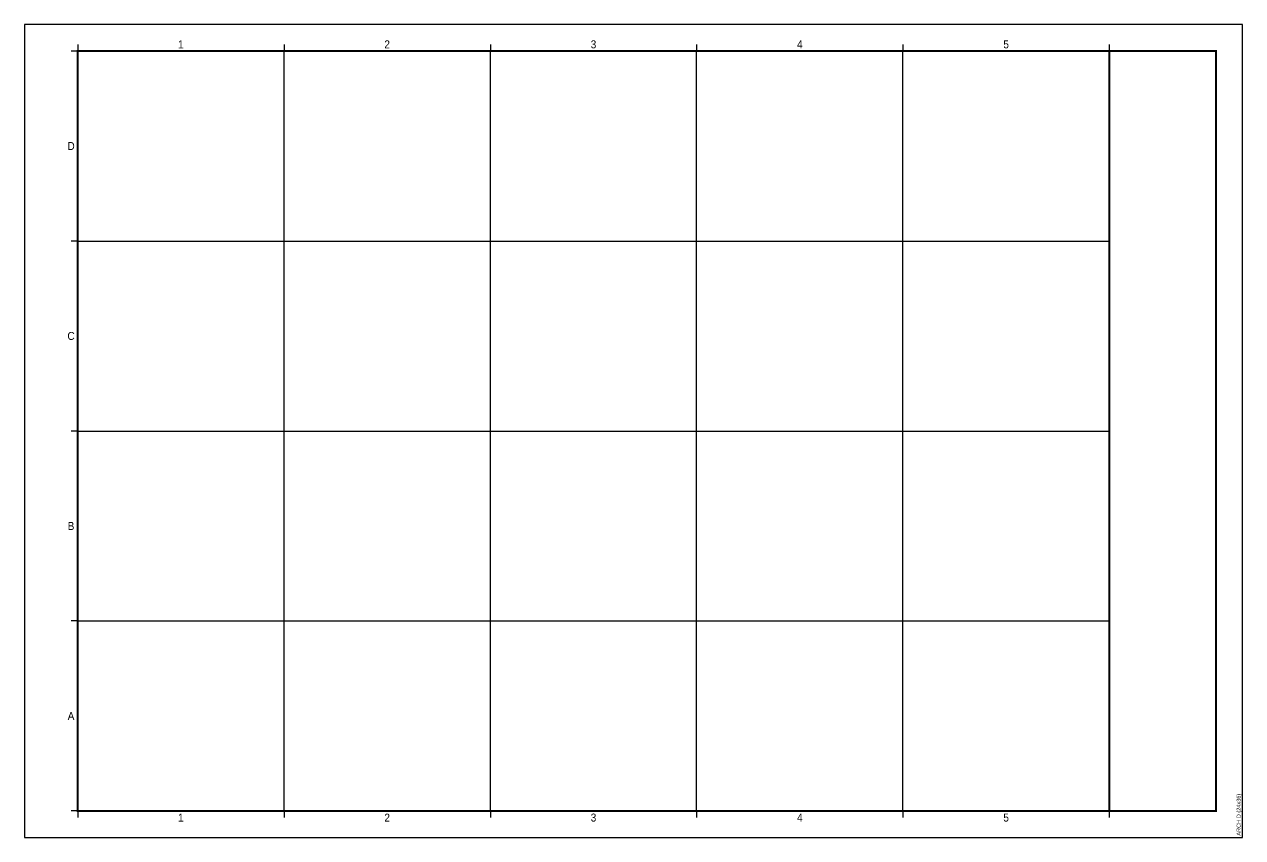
# Model space of a CAD drawing. Header units: millimetres. Extents: x -125435 to 382444, y 0 to 40902.
# Drawn here: x 0 to 914, y 0 to 610 of the extents above; entities that cross this region are included whole.
import ezdxf

# ---------------------------------------------------------------- set-up
doc = ezdxf.new("R2010")
doc.units = ezdxf.units.MM
doc.header["$LTSCALE"] = 10
doc.layers.get('DEFPOINTS').update_dxf_attribs({"color": 252})
doc.styles.add('BB_Standard', font='arial.ttf', dxfattribs={"width": 0.9, "height": 2.2})

# ---------------------------------------------------------------- blocks, each defined once
blk = doc.blocks.new('BB_Sheet_ARCH D_Landscape_Metric')
at = {"layer": 'DEFPOINTS'}
for p, q in [((40, 594.8), (40, 589.8)), ((40, 594.8), (40, 589.8)), ((194.72, 594.8), (194.72, 589.8)), ((349.44, 594.8), (349.44, 589.8)), ((504.16, 594.8), (504.16, 589.8)), ((658.88, 594.8), (658.88, 589.8)), ((813.6, 594.8), (813.6, 589.8)), ((40, 589.8), (35, 589.8)), ((40, 589.8), (35, 589.8)), ((40, 589.8), (35, 589.8)), ((194.72, 20), (194.72, 589.8)), ((349.44, 20), (349.44, 589.8)), ((504.16, 20), (504.16, 589.8)), ((658.88, 20), (658.88, 589.8)), ((40, 447.35), (35, 447.35)), ((40, 447.35), (813.6, 447.35)), ((40, 304.9), (35, 304.9)), ((40, 304.9), (813.6, 304.9)), ((40, 162.45), (35, 162.45)), ((40, 162.45), (813.6, 162.45)), ((40, 20), (35, 20)), ((40, 20), (40, 15)), ((194.72, 20), (194.72, 15)), ((349.44, 20), (349.44, 15)), ((504.16, 20), (504.16, 15)), ((658.88, 20), (658.88, 15)), ((813.6, 20), (813.6, 15))]:
    blk.add_line(p, q, dxfattribs=at)
for points in [[(0, 0), (913.6, 0), (913.6, 609.8), (0, 609.8)], [(40, 20), (813.6, 20), (813.6, 589.8), (40, 589.8)]]:
    blk.add_lwpolyline(points, close=True, dxfattribs=at)
at = {"layer": 'DEFPOINTS', "const_width": 1.4}
blk.add_lwpolyline([(40, 589.8), (893.6, 589.8), (893.6, 20), (40, 20)], close=True, dxfattribs=at)
blk.add_lwpolyline([(813.6, 20), (813.6, 589.8)], dxfattribs=at)
at = {"layer": 'DEFPOINTS', "style": 'BB_Standard'}
blk.add_text('ARCH D (24x36)', height=3, rotation=90, dxfattribs=at).set_placement((912.1, 1.5))
at = {"layer": 'DEFPOINTS', "char_height": 6, "width": 5, "attachment_point": 5, "style": 'BB_Standard'}
for s, insert in [('1', (117.36, 594.8)), ('2', (272.08, 594.8)), ('3', (426.8, 594.8)), ('4', (581.52, 594.8)), ('5', (736.24, 594.8)), ('D', (35, 518.575)), ('C', (35, 376.125)), ('B', (35, 233.675)), ('A', (35, 91.225)), ('1', (117.36, 15)), ('2', (272.08, 15)), ('3', (426.8, 15)), ('4', (581.52, 15)), ('5', (736.24, 15))]:
    blk.add_mtext(s, dxfattribs=dict(at, insert=insert))
blk = doc.blocks.new('*U21')
at = {"layer": 'DEFPOINTS'}
blk.add_blockref('BB_Sheet_ARCH D_Landscape_Metric', (0, 0), dxfattribs=at)

msp = doc.modelspace()

# ---------------------------------------------------------------- block references
msp.add_blockref('*U21', (0, 0))

doc.saveas('drawing.dxf')
